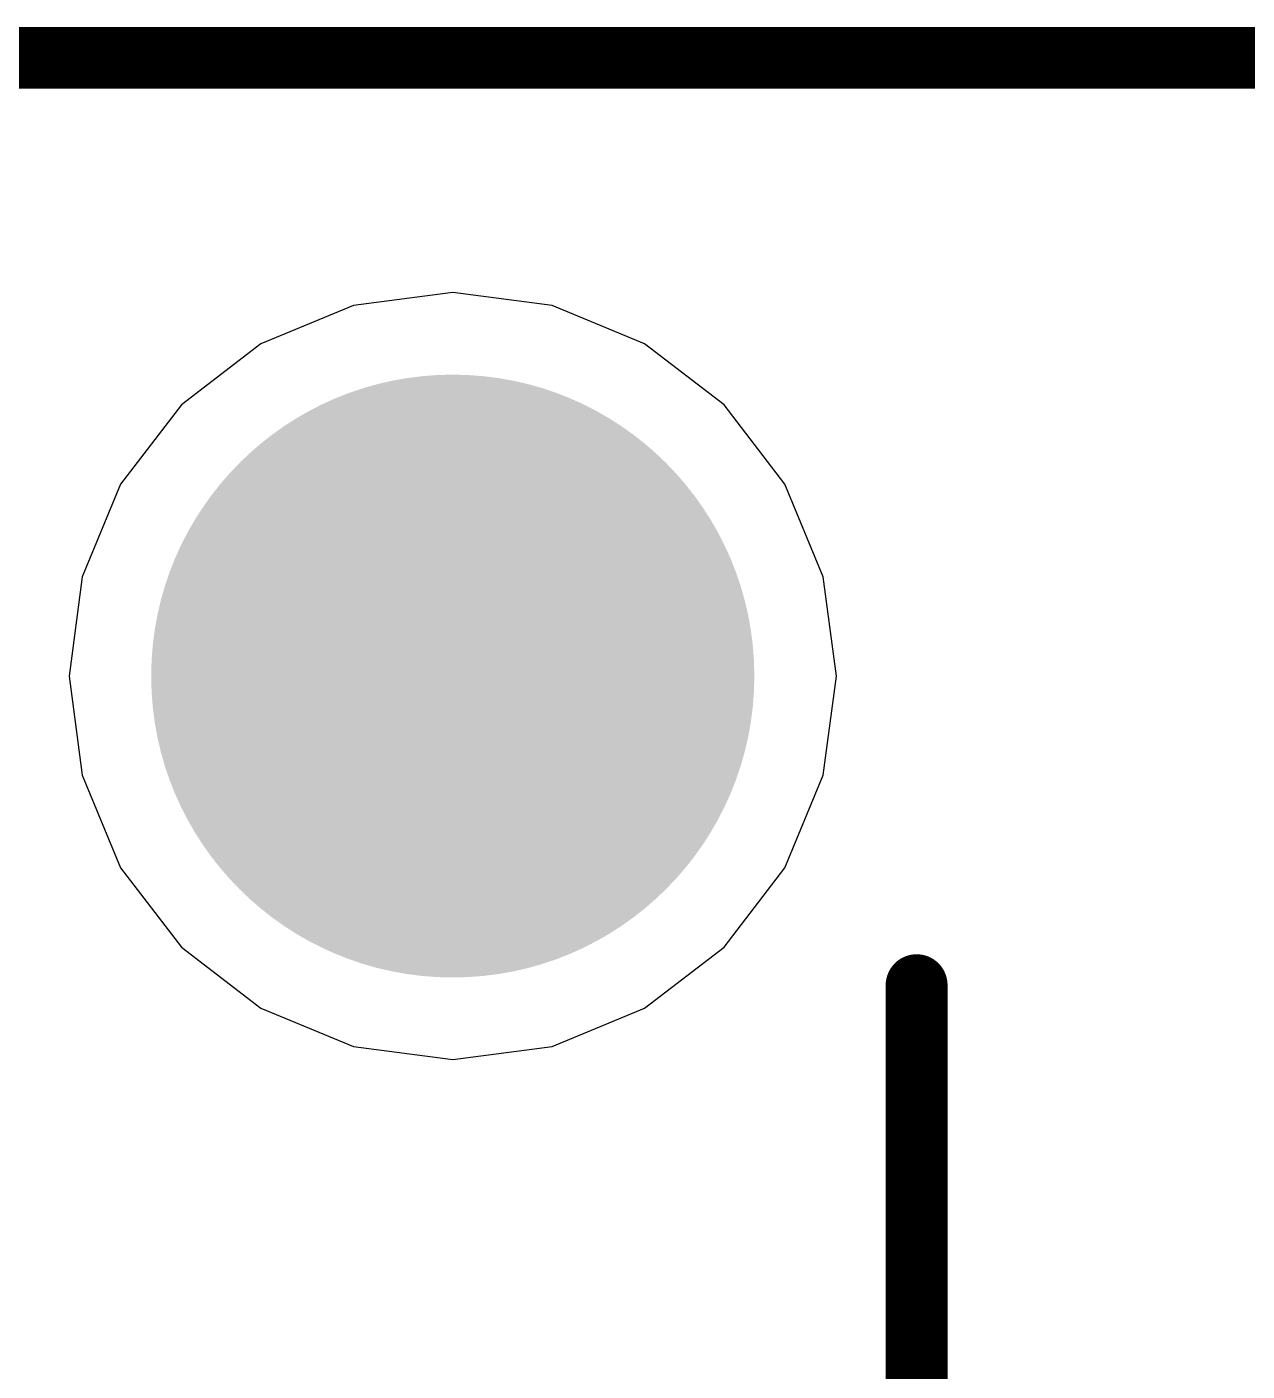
# Model space of a CAD drawing. Header units: inches. Extents: x -0.01 to 3.94, y -0.06 to 4.68.
# Drawn here: x 2.7509 to 2.9062, y 4.4587 to 4.6299 of the extents above; entities that cross this region are included whole.
import ezdxf

# ---------------------------------------------------------------- set-up
doc = ezdxf.new("R2010")
doc.units = ezdxf.units.IN
doc.header["$MEASUREMENT"] = 0
for name, color, linetype in [('Board outline', 6, 'Continuous'), ('Bottom Layer', 5, 'Continuous'), ('Bottom Solder', 6, 'Continuous'), ('Int1 -GND)', 16, 'Continuous'), ('Int2 -PWR)', 76, 'Continuous'), ('Multi-Layer', 9, 'Continuous'), ('Pad Holes', 156, 'Continuous'), ('Top Layer', 1, 'Continuous'), ('Top Overlay', 2, 'Continuous'), ('Top Solder', 216, 'Continuous')]:
    doc.layers.add(name, color=color, linetype=linetype)

# ---------------------------------------------------------------- blocks, each defined once
blk = doc.blocks.new('B3F23392_877C_4EEC_B1AF_B260E8D92153_550')
at = {"layer": 'Bottom Layer'}
h = blk.add_hatch(color=5, dxfattribs=at)
edge = h.paths.add_edge_path()
edge.add_arc((0.25591, 0.3937), 0.03642, 0, 360)
at = {"layer": 'Bottom Solder'}
h = blk.add_hatch(color=6, dxfattribs=at)
edge = h.paths.add_edge_path()
edge.add_arc((0.25591, 0.3937), 0.03839, 0, 360)
at = {"layer": 'Int1 -GND)'}
h = blk.add_hatch(color=7, dxfattribs=at)
edge = h.paths.add_edge_path()
edge.add_arc((0.25591, 0.3937), 0.03642, 0, 360)
at = {"layer": 'Int2 -PWR)'}
h = blk.add_hatch(color=7, dxfattribs=at)
edge = h.paths.add_edge_path()
edge.add_arc((0.25591, 0.3937), 0.03642, 0, 360)
at = {"layer": 'Multi-Layer'}
h = blk.add_hatch(color=9, dxfattribs=at)
edge = h.paths.add_edge_path()
edge.add_arc((0.25591, 0.3937), 0.03642, 0, 360)
at = {"layer": 'Pad Holes'}
h = blk.add_hatch(color=7, dxfattribs=at)
edge = h.paths.add_edge_path()
edge.add_arc((0.25591, 0.3937), 0.01969, 0, 360)
at = {"layer": 'Top Layer'}
h = blk.add_hatch(color=1, dxfattribs=at)
edge = h.paths.add_edge_path()
edge.add_arc((0.25591, 0.3937), 0.03642, 0, 360)
at = {"layer": 'Top Solder'}
h = blk.add_hatch(color=216, dxfattribs=at)
edge = h.paths.add_edge_path()
edge.add_arc((0.25591, 0.3937), 0.03839, 0, 360)
at = {"layer": 'Top Overlay'}
blk.add_lwpolyline([(0.31496, -0.03937, 0.00787, 0.00787, 0), (0.31496, 0.35433, 0.00787, 0.00787, 0)], format="xyseb", dxfattribs=at)
blk.add_lwpolyline([(0.31299, 0.35433, 0.00394, 0.00394, 1), (0.31693, 0.35433, 0.00394, 0.00394, 1)], format="xyseb", close=True, dxfattribs=at)

msp = doc.modelspace()

# ---------------------------------------------------------------- linework, layer by layer
at = {"layer": 'Board outline'}
msp.add_lwpolyline([(0, 4.62598, 0.00787, 0.00787, 0), (3.93701, 4.62598, 0.00787, 0.00787, 0)], format="xyseb", dxfattribs=at)
at = {"layer": 'Int1 -GND)'}
for p, q in [((0, 4.62598), (3.93701, 4.62598)), ((2.80512, 4.59608), (2.79248, 4.59442)), ((2.81776, 4.59442), (2.80512, 4.59608)), ((2.79248, 4.59442), (2.7807, 4.58954)), ((2.82953, 4.58954), (2.81776, 4.59442)), ((2.7807, 4.58954), (2.77059, 4.58178)), ((2.83965, 4.58178), (2.82953, 4.58954)), ((2.77059, 4.58178), (2.76282, 4.57166)), ((2.84741, 4.57166), (2.83965, 4.58178)), ((2.76282, 4.57166), (2.75795, 4.55988)), ((2.85229, 4.55988), (2.84741, 4.57166)), ((2.75795, 4.55988), (2.75628, 4.54724)), ((2.85395, 4.54724), (2.85229, 4.55988)), ((2.75628, 4.54724), (2.75795, 4.5346)), ((2.85229, 4.5346), (2.85395, 4.54724)), ((2.75795, 4.5346), (2.76282, 4.52283)), ((2.84741, 4.52283), (2.85229, 4.5346)), ((2.76282, 4.52283), (2.77059, 4.51271)), ((2.83965, 4.51271), (2.84741, 4.52283)), ((2.77059, 4.51271), (2.7807, 4.50495)), ((2.82953, 4.50495), (2.83965, 4.51271)), ((2.7807, 4.50495), (2.79248, 4.50007)), ((2.81776, 4.50007), (2.82953, 4.50495)), ((2.79248, 4.50007), (2.80512, 4.49841)), ((2.80512, 4.49841), (2.81776, 4.50007))]:
    msp.add_line(p, q, dxfattribs=at)
at = {"layer": 'Int2 -PWR)'}
for p, q in [((0, 4.62598), (3.93701, 4.62598)), ((2.80512, 4.59608), (2.79248, 4.59442)), ((2.81776, 4.59442), (2.80512, 4.59608)), ((2.79248, 4.59442), (2.7807, 4.58954)), ((2.82953, 4.58954), (2.81776, 4.59442)), ((2.7807, 4.58954), (2.77059, 4.58178)), ((2.83965, 4.58178), (2.82953, 4.58954)), ((2.77059, 4.58178), (2.76282, 4.57166)), ((2.84741, 4.57166), (2.83965, 4.58178)), ((2.76282, 4.57166), (2.75795, 4.55988)), ((2.85229, 4.55988), (2.84741, 4.57166)), ((2.75795, 4.55988), (2.75628, 4.54724)), ((2.85395, 4.54724), (2.85229, 4.55988)), ((2.75628, 4.54724), (2.75795, 4.5346)), ((2.85229, 4.5346), (2.85395, 4.54724)), ((2.75795, 4.5346), (2.76282, 4.52283)), ((2.84741, 4.52283), (2.85229, 4.5346)), ((2.76282, 4.52283), (2.77059, 4.51271)), ((2.83965, 4.51271), (2.84741, 4.52283)), ((2.77059, 4.51271), (2.7807, 4.50495)), ((2.82953, 4.50495), (2.83965, 4.51271)), ((2.7807, 4.50495), (2.79248, 4.50007)), ((2.81776, 4.50007), (2.82953, 4.50495)), ((2.79248, 4.50007), (2.80512, 4.49841)), ((2.80512, 4.49841), (2.81776, 4.50007))]:
    msp.add_line(p, q, dxfattribs=at)

# ---------------------------------------------------------------- block references
msp.add_blockref('B3F23392_877C_4EEC_B1AF_B260E8D92153_550', (2.54921, 4.15354))

doc.saveas('drawing.dxf')
